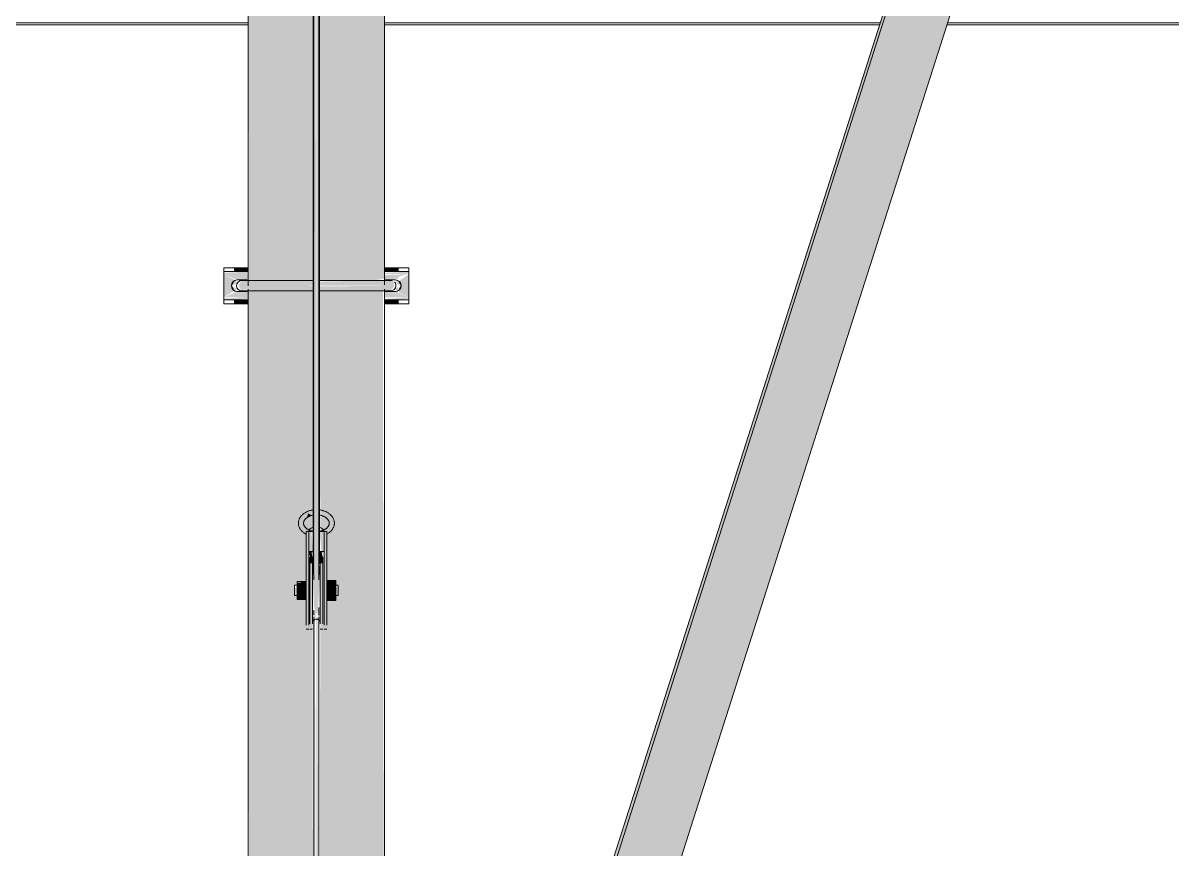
# Model space of a CAD drawing. Header units: inches. Extents: x 21380 to 98133, y -290 to 853.
# Drawn here: x 35903.7 to 35959.6, y 197.6 to 237.8 of the extents above; entities that cross this region are included whole.
import ezdxf

# ---------------------------------------------------------------- set-up
doc = ezdxf.new("R2010")
doc.units = ezdxf.units.IN
doc.header["$MEASUREMENT"] = 0
doc.layers.add('Q-SPCQ', color=91, linetype='Continuous', lineweight=9)
doc.layers.add('S-BEAM', color=12, linetype='Continuous', lineweight=9)

# ---------------------------------------------------------------- blocks, each defined once
blk = doc.blocks.new('Basketball_Backstop-Performance_Sports_Systems-3103-Ceiling_Hung - 27_-0_ to 27_-11 7_8_-652462-Building Section - East_West looking South')
at = {"layer": 'Q-SPCQ'}
h = blk.add_hatch(color=256, dxfattribs=at)
h.paths.add_polyline_path([(-25622.294, 157.563), (-25622.294, 160.188), (-25625.39, 160.188), (-25625.374, 157.563), (-25622.389, 157.563)], flags=0)
h.paths.add_polyline_path([(-25622.044, 157.563), (-25618.958, 157.563), (-25618.974, 160.188), (-25622.044, 160.188), (-25622.044, 159.431)], flags=0)
h.paths.add_polyline_path([(-25622.356, 208.884), (-25622.294, 209.122), (-25622.356, 209.061)], flags=0)
h.paths.add_polyline_path([(-25623.323, 224.76), (-25623.656, 224.794), (-25623.479, 224.771)], flags=0)
h.paths.add_polyline_path([(-25625.374, 164.313), (-25622.294, 164.314), (-25622.356, 208.559), (-25622.481, 208.574), (-25622.554, 208.574), (-25622.669, 208.574), (-25622.669, 209.746), (-25623.106, 209.746), (-25623.106, 209.942), (-25623.231, 210.006), (-25623.231, 210.425), (-25623.106, 210.425), (-25623.031, 210.621), (-25622.669, 210.621), (-25622.669, 211.694), (-25622.544, 211.694), (-25622.554, 211.919), (-25622.669, 211.919), (-25622.669, 213.056), (-25622.356, 213.14), (-25622.325, 224.751), (-25625.486, 224.751), (-25625.407, 164.313), (-25625.39, 164.313)], flags=0)
h.paths.add_polyline_path([(-25622.044, 164.313), (-25618.861, 164.314), (-25618.936, 224.792), (-25619.937, 224.75), (-25622.013, 224.75), (-25621.981, 213.056), (-25621.669, 213.056), (-25621.669, 211.919), (-25621.794, 211.919), (-25621.794, 211.694), (-25621.669, 211.641), (-25621.669, 210.671), (-25621.231, 210.671), (-25621.231, 210.425), (-25621.106, 210.36), (-25621.106, 209.942), (-25621.231, 209.942), (-25621.317, 209.695), (-25621.669, 209.641), (-25621.669, 208.574), (-25621.794, 208.574), (-25621.856, 208.559), (-25621.981, 208.559), (-25622.044, 164.314)], flags=0)
h.paths.add_polyline_path([(-25622.356, 210.933), (-25622.325, 210.944), (-25622.356, 210.944)], flags=0)
h.paths.add_polyline_path([(-25622.013, 211.459), (-25621.981, 211.509), (-25622.013, 211.482)], flags=0)
h.paths.add_polyline_path([(-25622.611, 213.766), (-25622.579, 213.933), (-25622.39, 213.831)], flags=0)
h.paths.add_polyline_path([(-25621.025, 225.241), (-25620.869, 225.204), (-25620.869, 225.231)], flags=0)
h.paths.add_polyline_path([(-25619.801, 225.187), (-25618.861, 225.346), (-25618.861, 281.375), (-25621.231, 281.295), (-25621.231, 281.179), (-25621.106, 281.114), (-25621.106, 280.696), (-25621.231, 280.696), (-25621.317, 280.45), (-25621.669, 280.45), (-25621.669, 279.238), (-25621.231, 279.238), (-25621.231, 278.991), (-25621.106, 278.927), (-25621.106, 278.509), (-25621.231, 278.509), (-25621.317, 278.262), (-25621.669, 278.208), (-25621.669, 277.141), (-25621.794, 277.141), (-25621.856, 277.126), (-25621.981, 277.126), (-25622.013, 225.249), (-25619.832, 225.195)], flags=0)
h.paths.add_polyline_path([(-25622.356, 277.451), (-25622.325, 277.628), (-25622.356, 277.628)], flags=0)
h.paths.add_polyline_path([(-25623.656, 225.189), (-25622.325, 225.25), (-25622.356, 277.126), (-25622.481, 277.141), (-25622.554, 277.141), (-25622.669, 277.141), (-25622.669, 278.312), (-25623.106, 278.312), (-25623.106, 278.509), (-25623.231, 278.573), (-25623.231, 278.991), (-25623.106, 278.991), (-25623.02, 279.187), (-25622.669, 279.187), (-25622.669, 280.432), (-25623.106, 280.432), (-25623.106, 280.696), (-25623.231, 280.761), (-25623.231, 281.179), (-25623.106, 281.19), (-25623.106, 281.375), (-25625.486, 281.375), (-25625.448, 225.231), (-25624.853, 225.234), (-25623.559, 225.204)], flags=0)
h.paths.add_polyline_path([(-25622.544, 278.991), (-25622.481, 279.055), (-25622.544, 278.993)], flags=0)
h.paths.add_polyline_path([(-25621.856, 278.991), (-25621.794, 279.055), (-25621.856, 279.055)], flags=0)
h.paths.add_polyline_path([(-25622.356, 279.5), (-25622.32, 279.579), (-25622.356, 279.511)], flags=0)
h.paths.add_polyline_path([(-25622.018, 280.022), (-25621.981, 280.076), (-25622.018, 280.049)], flags=0)
h = blk.add_hatch(color=256, dxfattribs=at)
h.paths.add_polyline_path([(-25618.168, 157.563), (-25617.075, 157.563), (-25616.238, 160.188), (-25618.958, 160.188), (-25618.958, 157.563)], flags=0)
h.paths.add_polyline_path([(-25618.06, 164.313), (-25614.922, 164.314), (-25577.736, 280.918), (-25579.159, 281.375), (-25580.727, 281.375), (-25618.06, 164.314)], flags=0)
for points in [[(-25618.06, 164.313), (-25580.727, 281.375), (-25580.861, 281.375), (-25618.168, 164.313)], [(-25626.174, 225.687), (-25625.486, 225.687), (-25625.486, 225.875), (-25626.174, 225.875)], [(-25618.174, 225.687), (-25618.174, 225.875), (-25618.861, 225.875), (-25618.861, 225.687)], [(-25626.174, 224.125), (-25625.486, 224.125), (-25625.486, 224.312), (-25626.174, 224.312)], [(-25618.174, 224.125), (-25618.174, 224.312), (-25618.861, 224.312), (-25618.861, 224.125)], [(-25622.611, 213.766), (-25622.39, 213.831), (-25622.579, 213.933)], [(-25622.669, 211.919), (-25622.544, 211.919), (-25622.554, 213.056), (-25622.669, 213.056)], [(-25622.356, 213.056), (-25622.325, 213.14), (-25622.356, 213.14)], [(-25621.794, 211.919), (-25621.669, 211.919), (-25621.669, 213.056), (-25621.794, 213.056)], [(-25622.544, 208.574), (-25622.554, 211.694), (-25622.669, 211.694), (-25622.669, 208.574), (-25622.554, 208.574)], [(-25622.356, 211.509), (-25622.356, 211.807), (-25622.481, 211.807), (-25622.481, 211.509)], [(-25622.481, 208.559), (-25622.356, 208.559), (-25622.356, 211.509), (-25622.481, 211.509), (-25622.481, 208.857)], [(-25622.044, 211.435), (-25622.013, 211.482), (-25622.044, 211.482)], [(-25621.856, 211.509), (-25621.856, 211.807), (-25621.981, 211.807), (-25621.981, 211.509)], [(-25621.981, 208.559), (-25621.856, 208.559), (-25621.856, 211.509), (-25621.981, 211.509), (-25621.981, 208.857)], [(-25621.794, 208.574), (-25621.669, 208.574), (-25621.669, 211.694), (-25621.794, 211.694), (-25621.794, 208.857)], [(-25622.325, 210.936), (-25622.294, 210.944), (-25622.325, 210.944)], [(-25622.669, 210.183), (-25622.687, 210.621), (-25623.106, 210.554), (-25623.106, 210.183)], [(-25622.669, 209.746), (-25622.693, 210.183), (-25623.106, 210.183), (-25623.106, 209.746)], [(-25621.458, 210.314), (-25621.231, 210.314), (-25621.231, 210.671), (-25621.669, 210.671), (-25621.669, 210.314)], [(-25621.669, 209.826), (-25621.231, 209.826), (-25621.231, 210.314), (-25621.669, 210.314), (-25621.669, 210.088)], [(-25621.458, 209.695), (-25621.231, 209.695), (-25621.231, 209.826), (-25621.669, 209.826), (-25621.669, 209.695)], [(-25622.169, 145.856), (-25622.061, 145.965), (-25622.044, 146.074), (-25622.106, 208.891), (-25622.169, 208.884), (-25622.169, 149.666)]]:
    blk.add_hatch(color=256, dxfattribs=at).paths.add_polyline_path(points, flags=0)
h = blk.add_hatch(color=256, dxfattribs=at)
h.paths.add_polyline_path([(-25622.169, 210.929), (-25622.257, 279.574), (-25622.294, 279.489), (-25622.229, 210.944), (-25622.169, 210.929)], flags=0)
h.paths.add_polyline_path([(-25622.294, 279.643), (-25622.169, 279.952), (-25622.233, 280.288), (-25622.294, 280.276), (-25622.294, 279.749)], flags=0)
h = blk.add_hatch(color=256, dxfattribs=at)
h.paths.add_polyline_path([(-25622.169, 210.929), (-25622.044, 210.944), (-25622.107, 279.596), (-25622.169, 279.649), (-25622.169, 213.14)], flags=0)
h.paths.add_polyline_path([(-25622.044, 279.643), (-25622.107, 280.078), (-25622.169, 280.19), (-25622.081, 279.735), (-25622.044, 279.643)], flags=0)
h = blk.add_hatch(color=256, dxfattribs=at)
h.paths.add_polyline_path([(-25625.58, 225.562), (-25625.486, 225.628), (-25625.486, 225.687), (-25626.674, 225.625), (-25626.674, 225.562), (-25626.09, 225.562)], flags=0)
h.paths.add_polyline_path([(-25617.674, 225.562), (-25617.674, 225.687), (-25618.861, 225.621), (-25618.861, 225.562), (-25618.049, 225.562)], flags=0)
h = blk.add_hatch(color=256, dxfattribs=at)
h.paths.add_polyline_path([(-25626.674, 224.437), (-25625.486, 224.437), (-25625.507, 224.728)], flags=0)
h.paths.add_polyline_path([(-25626.674, 224.437), (-25625.58, 224.719), (-25626.018, 224.719)], flags=0)
h.paths.add_polyline_path([(-25626.674, 224.437), (-25626.158, 224.756), (-25626.289, 224.927), (-25626.261, 225.141), (-25626.09, 225.272), (-25626.674, 225.562)], flags=0)
h.paths.add_polyline_path([(-25617.674, 225.562), (-25618.861, 225.518), (-25618.84, 225.272), (-25618.168, 225.439)], flags=0)
h.paths.add_polyline_path([(-25617.674, 224.437), (-25617.674, 225.562), (-25618.168, 225.227), (-25618.059, 225.073), (-25618.087, 224.859), (-25618.168, 224.684)], flags=0)
h.paths.add_polyline_path([(-25617.674, 224.437), (-25618.33, 224.719), (-25618.768, 224.719), (-25618.168, 224.564)], flags=0)
h.paths.add_polyline_path([(-25618.861, 224.437), (-25617.674, 224.437), (-25618.861, 224.728), (-25618.861, 224.482)], flags=0)
h.paths.add_polyline_path([(-25626.674, 225.562), (-25626.018, 225.281), (-25625.58, 225.281)], flags=0)
h.paths.add_polyline_path([(-25625.486, 225.263), (-25625.486, 225.562), (-25626.674, 225.562), (-25625.507, 225.272)], flags=0)
h.paths.add_polyline_path([(-25618.768, 225.281), (-25618.168, 225.351), (-25618.168, 225.436), (-25618.515, 225.346)], flags=0)
h = blk.add_hatch(color=256, dxfattribs=at)
h.paths.add_polyline_path([(-25618.358, 224.608), (-25618.369, 224.616), (-25618.644, 224.679)], flags=0)
h.paths.add_polyline_path([(-25626.117, 224.676), (-25626.032, 224.728), (-25626.09, 224.907), (-25626.261, 224.926), (-25626.135, 224.706)], flags=0)
h.paths.add_polyline_path([(-25618.231, 224.676), (-25618.168, 224.946), (-25618.332, 224.875), (-25618.257, 224.688)], flags=0)
h.paths.add_polyline_path([(-25625.564, 224.714), (-25625.507, 224.805), (-25625.565, 224.728)], flags=0)
h.paths.add_polyline_path([(-25618.049, 225.002), (-25618.159, 225.199), (-25618.257, 225.312), (-25618.315, 225.272), (-25618.257, 225.093), (-25618.059, 225.006)], flags=0)
h.paths.add_polyline_path([(-25626.299, 225.002), (-25626.015, 225.125), (-25626.117, 225.324), (-25626.297, 225.012)], flags=0)
h.paths.add_polyline_path([(-25625.711, 225.315), (-25625.704, 225.321), (-25625.979, 225.384)], flags=0)
h = blk.add_hatch(color=256, dxfattribs=at)
h.paths.add_polyline_path([(-25622.554, 225), (-25622.325, 225.046), (-25622.325, 225.242), (-25623.656, 225.243), (-25625.821, 225.231), (-25625.963, 225), (-25622.847, 225)], flags=0)
h.paths.add_polyline_path([(-25622.013, 225), (-25618.385, 225), (-25618.424, 225.217), (-25619.188, 225.248), (-25620.001, 225.239), (-25622.013, 225.2), (-25622.013, 225.035)], flags=0)
h = blk.add_hatch(color=256, dxfattribs=at)
h.paths.add_polyline_path([(-25624.364, 224.75), (-25622.325, 224.758), (-25622.325, 225), (-25625.963, 225), (-25625.814, 224.77), (-25625.603, 224.817), (-25625.094, 224.751), (-25624.401, 224.75)], flags=0)
h.paths.add_polyline_path([(-25619.984, 224.75), (-25618.534, 224.77), (-25618.385, 225), (-25622.013, 224.964), (-25622.013, 224.759), (-25621.025, 224.76), (-25620.361, 224.754)], flags=0)
h = blk.add_hatch(color=256, dxfattribs=at)
h.paths.add_polyline_path([(-25618.174, 224.312), (-25617.674, 224.375), (-25617.674, 224.437), (-25618.861, 224.353), (-25618.861, 224.312)], flags=0)
h.paths.add_polyline_path([(-25626.174, 224.312), (-25625.486, 224.375), (-25625.507, 224.437), (-25626.674, 224.375), (-25626.674, 224.312)], flags=0)
h = blk.add_hatch(color=256, dxfattribs=at)
h.paths.add_polyline_path([(-25622.503, 212.083), (-25622.325, 212.083), (-25622.41, 213.056), (-25622.544, 213.056), (-25622.544, 212.083)], flags=0)
h.paths.add_polyline_path([(-25621.794, 212.083), (-25621.794, 213.056), (-25622.014, 213.056), (-25621.926, 212.083), (-25621.834, 212.083)], flags=0)
h = blk.add_hatch(color=256, dxfattribs=at)
h.paths.add_polyline_path([(-25622.356, 211.641), (-25622.325, 211.641), (-25622.411, 212.083), (-25622.544, 212.061), (-25622.481, 211.807), (-25622.356, 211.807)], flags=0)
h.paths.add_polyline_path([(-25622.013, 211.641), (-25621.981, 211.641), (-25621.954, 211.807), (-25621.856, 211.807), (-25621.926, 212.083), (-25622.013, 212.083), (-25622.013, 211.807)], flags=0)
h = blk.add_hatch(color=256, dxfattribs=at)
h.paths.add_polyline_path([(-25622.356, 208.884), (-25622.169, 208.894), (-25622.258, 209.061)], flags=0)
h.paths.add_polyline_path([(-25621.981, 208.884), (-25622.108, 209.061), (-25622.079, 208.889), (-25622.05, 208.888)], flags=0)
h.paths.add_polyline_path([(-25622.258, 209.061), (-25622.105, 209.069), (-25621.981, 210.933), (-25622.356, 210.933), (-25622.282, 209.246), (-25622.233, 209.328), (-25622.257, 209.069)], flags=0)
h = blk.add_hatch(color=256, dxfattribs=at)
h.paths.add_polyline_path([(-25622.544, 209.942), (-25622.481, 210.006), (-25622.544, 209.958)], flags=0)
h.paths.add_polyline_path([(-25621.106, 209.942), (-25621.106, 210.36), (-25621.231, 210.308), (-25621.231, 209.942)], flags=0)
h.paths.add_polyline_path([(-25623.106, 209.942), (-25623.106, 210.36), (-25623.231, 210.308), (-25623.231, 209.942)], flags=0)
h = blk.add_hatch(color=256, dxfattribs=at)
h.paths.add_polyline_path([(-25622.169, 208.894), (-25622.233, 209.062), (-25622.231, 209.011), (-25622.169, 208.895)], flags=0)
h.paths.add_polyline_path([(-25622.169, 145.856), (-25622.233, 208.891), (-25622.294, 208.884), (-25622.227, 145.882), (-25622.197, 145.862)], flags=0)
for p, q in [((-25625.486, 281.375), (-25625.486, 224.989)), ((-25618.861, 225.045), (-25618.861, 281.375)), ((-25580.861, 281.375), (-25618.194, 164.314)), ((-25618.06, 164.314), (-25580.727, 281.375)), ((-25614.922, 164.314), (-25577.736, 280.918)), ((-25622.294, 279.542), (-25622.294, 210.698)), ((-25622.044, 210.698), (-25622.044, 279.542)), ((-25622.325, 277.835), (-25622.325, 210.936)), ((-25622.013, 211.459), (-25622.013, 277.965)), ((-25626.674, 225.875), (-25626.674, 225.687)), ((-25626.674, 225.875), (-25626.674, 225.719)), ((-25626.674, 225.875), (-25626.174, 225.875)), ((-25626.174, 225.875), (-25625.486, 225.875)), ((-25618.861, 225.875), (-25618.174, 225.875)), ((-25618.174, 225.875), (-25617.674, 225.875)), ((-25617.674, 225.687), (-25617.674, 225.875)), ((-25617.674, 225.719), (-25617.674, 225.875)), ((-25626.674, 225.562), (-25626.674, 225.687)), ((-25626.174, 225.687), (-25626.674, 225.687)), ((-25626.674, 224.437), (-25626.674, 225.562)), ((-25625.486, 225.687), (-25626.174, 225.687)), ((-25626.018, 225.281), (-25625.58, 225.281)), ((-25618.174, 225.687), (-25618.861, 225.687)), ((-25618.768, 225.281), (-25618.33, 225.281)), ((-25617.674, 225.687), (-25618.174, 225.687)), ((-25617.674, 225.687), (-25617.674, 225.562)), ((-25617.674, 225.562), (-25617.674, 224.437)), ((-25626.162, 225.246), (-25626.302, 225.004)), ((-25626.302, 224.996), (-25626.162, 224.754)), ((-25625.58, 224.719), (-25626.018, 224.719)), ((-25625.486, 224.839), (-25625.486, 164.314)), ((-25618.861, 164.314), (-25618.861, 224.839)), ((-25618.33, 224.719), (-25618.768, 224.719)), ((-25618.046, 225.004), (-25618.168, 225.214)), ((-25618.168, 224.786), (-25618.046, 224.996)), ((-25626.674, 224.312), (-25626.674, 224.437)), ((-25626.674, 224.312), (-25626.674, 224.125)), ((-25626.674, 224.312), (-25626.174, 224.312)), ((-25626.674, 224.281), (-25626.674, 224.125)), ((-25626.174, 224.312), (-25625.486, 224.312)), ((-25618.861, 224.312), (-25618.174, 224.312)), ((-25618.174, 224.312), (-25617.674, 224.312)), ((-25617.674, 224.437), (-25617.674, 224.312)), ((-25617.674, 224.125), (-25617.674, 224.312)), ((-25617.674, 224.125), (-25617.674, 224.281)), ((-25626.174, 224.125), (-25626.674, 224.125)), ((-25625.486, 224.125), (-25626.174, 224.125)), ((-25618.174, 224.125), (-25618.861, 224.125)), ((-25617.674, 224.125), (-25618.174, 224.125)), ((-25622.669, 211.919), (-25622.669, 213.056)), ((-25622.669, 213.056), (-25622.544, 213.056)), ((-25622.544, 213.056), (-25622.303, 213.056)), ((-25622.544, 213.056), (-25622.544, 211.919)), ((-25622.06, 213.056), (-25621.794, 213.056)), ((-25621.794, 211.919), (-25621.794, 213.056)), ((-25621.794, 213.056), (-25621.669, 213.056)), ((-25621.669, 213.056), (-25621.669, 211.919)), ((-25622.669, 208.491), (-25622.669, 211.919)), ((-25622.303, 212.083), (-25622.544, 212.083)), ((-25622.544, 211.919), (-25622.544, 211.694)), ((-25622.544, 211.919), (-25622.544, 208.491)), ((-25622.356, 212.058), (-25622.481, 212.058)), ((-25621.794, 212.083), (-25622.034, 212.083)), ((-25621.856, 212.058), (-25621.981, 212.058)), ((-25621.794, 208.491), (-25621.794, 211.919)), ((-25621.794, 211.919), (-25621.794, 211.694)), ((-25621.669, 211.919), (-25621.669, 208.491)), ((-25622.481, 211.509), (-25622.481, 211.807)), ((-25622.481, 208.559), (-25622.481, 211.509)), ((-25622.356, 211.807), (-25622.356, 211.509)), ((-25622.356, 211.509), (-25622.356, 208.559)), ((-25622.013, 210.936), (-25622.013, 211.368)), ((-25621.981, 211.509), (-25621.981, 211.807)), ((-25621.981, 208.559), (-25621.981, 211.509)), ((-25621.856, 211.807), (-25621.856, 211.509)), ((-25621.856, 211.509), (-25621.856, 208.559)), ((-25622.669, 210.433), (-25623.231, 210.433)), ((-25623.231, 210.36), (-25623.231, 210.425)), ((-25623.231, 209.942), (-25623.231, 210.36)), ((-25623.106, 210.183), (-25623.106, 210.621)), ((-25623.106, 210.621), (-25622.669, 210.621)), ((-25623.106, 209.746), (-25623.106, 210.183)), ((-25622.669, 210.183), (-25623.106, 210.183)), ((-25621.669, 210.671), (-25621.231, 210.671)), ((-25621.106, 210.433), (-25621.669, 210.433)), ((-25621.669, 210.314), (-25621.231, 210.314)), ((-25621.231, 210.671), (-25621.231, 210.314)), ((-25621.231, 210.314), (-25621.231, 209.826)), ((-25621.106, 210.425), (-25621.106, 210.36)), ((-25621.106, 210.36), (-25621.106, 209.942)), ((-25623.231, 209.933), (-25622.669, 209.933)), ((-25623.106, 209.746), (-25622.669, 209.746)), ((-25621.669, 209.933), (-25621.106, 209.933)), ((-25621.231, 209.826), (-25621.669, 209.826)), ((-25621.669, 209.695), (-25621.231, 209.695)), ((-25621.231, 209.826), (-25621.231, 209.695)), ((-25622.294, 209.226), (-25622.294, 208.997)), ((-25622.044, 208.977), (-25622.044, 209.362)), ((-25622.294, 208.887), (-25622.294, 145.456)), ((-25622.044, 145.456), (-25622.044, 208.887)), ((-25622.669, 208.308), (-25622.544, 208.308)), ((-25622.481, 208.308), (-25622.356, 208.308)), ((-25621.981, 208.308), (-25621.856, 208.308)), ((-25621.794, 208.308), (-25621.669, 208.308))]:
    blk.add_line(p, q, dxfattribs=at)
at = {"layer": 'Q-SPCQ', "flags": 128}
for points in [[(-25622.299, 225.25), (-25622.425, 225.25), (-25622.569, 225.25), (-25622.713, 225.25), (-25622.856, 225.25), (-25622.998, 225.25), (-25623.138, 225.25), (-25623.277, 225.25), (-25623.414, 225.25), (-25623.549, 225.25), (-25623.682, 225.25), (-25623.813, 225.25), (-25623.941, 225.25), (-25624.066, 225.25), (-25624.188, 225.25), (-25624.307, 225.25), (-25624.423, 225.25), (-25624.535, 225.25), (-25624.643, 225.25), (-25624.747, 225.25), (-25624.847, 225.25), (-25624.943, 225.25), (-25625.034, 225.25), (-25625.121, 225.25), (-25625.203, 225.25), (-25625.28, 225.25), (-25625.352, 225.25), (-25625.42, 225.25), (-25625.482, 225.25), (-25625.538, 225.25), (-25625.589, 225.25), (-25625.635, 225.25), (-25625.676, 225.25), (-25625.71, 225.25), (-25625.739, 225.25), (-25625.763, 225.25), (-25625.78, 225.25), (-25625.792, 225.25), (-25625.798, 225.25), (-25625.799, 225.25)], [(-25625.799, 224.75), (-25625.796, 224.75), (-25625.787, 224.75), (-25625.773, 224.75), (-25625.753, 224.75), (-25625.727, 224.75), (-25625.695, 224.75), (-25625.658, 224.75), (-25625.615, 224.75), (-25625.567, 224.75), (-25625.513, 224.75), (-25625.454, 224.75), (-25625.389, 224.75), (-25625.32, 224.75), (-25625.245, 224.75), (-25625.166, 224.75), (-25625.082, 224.75), (-25624.993, 224.75), (-25624.899, 224.75), (-25624.801, 224.75), (-25624.699, 224.75), (-25624.593, 224.75), (-25624.484, 224.75), (-25624.37, 224.75), (-25624.253, 224.75), (-25624.133, 224.75), (-25624.009, 224.75), (-25623.882, 224.75), (-25623.753, 224.75), (-25623.622, 224.75), (-25623.487, 224.75), (-25623.351, 224.75), (-25623.213, 224.75), (-25623.074, 224.75), (-25622.932, 224.75), (-25622.79, 224.75), (-25622.647, 224.75), (-25622.503, 224.75), (-25622.358, 224.75)], [(-25622.039, 224.75), (-25621.923, 224.75), (-25621.779, 224.75), (-25621.635, 224.75), (-25621.492, 224.75), (-25621.35, 224.75), (-25621.21, 224.75), (-25621.071, 224.75), (-25620.934, 224.75), (-25620.798, 224.75), (-25620.665, 224.75), (-25620.535, 224.75), (-25620.407, 224.75), (-25620.282, 224.75), (-25620.16, 224.75), (-25620.041, 224.75), (-25619.925, 224.75), (-25619.813, 224.75), (-25619.705, 224.75), (-25619.601, 224.75), (-25619.501, 224.75), (-25619.405, 224.75), (-25619.314, 224.75), (-25619.227, 224.75), (-25619.145, 224.75), (-25619.068, 224.75), (-25618.995, 224.75), (-25618.928, 224.75), (-25618.866, 224.75), (-25618.81, 224.75), (-25618.758, 224.75), (-25618.713, 224.75), (-25618.672, 224.75), (-25618.638, 224.75), (-25618.609, 224.75), (-25618.585, 224.75), (-25618.568, 224.75), (-25618.556, 224.75), (-25618.55, 224.75), (-25618.549, 224.75)], [(-25618.549, 225.25), (-25618.552, 225.25), (-25618.561, 225.25), (-25618.575, 225.25), (-25618.595, 225.25), (-25618.621, 225.25), (-25618.653, 225.25), (-25618.69, 225.25), (-25618.733, 225.25), (-25618.781, 225.25), (-25618.835, 225.25), (-25618.894, 225.25), (-25618.959, 225.25), (-25619.028, 225.25), (-25619.103, 225.25), (-25619.182, 225.25), (-25619.266, 225.25), (-25619.355, 225.25), (-25619.449, 225.25), (-25619.546, 225.25), (-25619.648, 225.25), (-25619.754, 225.25), (-25619.864, 225.25), (-25619.978, 225.25), (-25620.095, 225.25), (-25620.215, 225.25), (-25620.339, 225.25), (-25620.465, 225.25), (-25620.595, 225.25), (-25620.726, 225.25), (-25620.86, 225.25), (-25620.997, 225.25), (-25621.135, 225.25), (-25621.274, 225.25), (-25621.415, 225.25), (-25621.558, 225.25), (-25621.701, 225.25), (-25621.845, 225.25), (-25621.99, 225.25)], [(-25622.327, 214.098), (-25622.36, 214.093), (-25622.392, 214.087), (-25622.425, 214.081), (-25622.457, 214.073), (-25622.488, 214.064), (-25622.519, 214.055), (-25622.55, 214.044), (-25622.58, 214.033), (-25622.61, 214.02), (-25622.639, 214.007), (-25622.667, 213.993), (-25622.695, 213.978), (-25622.722, 213.963), (-25622.748, 213.946), (-25622.774, 213.929), (-25622.798, 213.911), (-25622.822, 213.892), (-25622.845, 213.872), (-25622.866, 213.851), (-25622.887, 213.83), (-25622.907, 213.808), (-25622.925, 213.785), (-25622.943, 213.762), (-25622.959, 213.737), (-25622.974, 213.713), (-25622.987, 213.687), (-25622.999, 213.661), (-25623.01, 213.635), (-25623.02, 213.608), (-25623.027, 213.581), (-25623.034, 213.553), (-25623.039, 213.525), (-25623.042, 213.497), (-25623.044, 213.469), (-25623.044, 213.453)], [(-25621.294, 213.453), (-25621.295, 213.482), (-25621.297, 213.51), (-25621.301, 213.538), (-25621.307, 213.566), (-25621.314, 213.593), (-25621.322, 213.62), (-25621.332, 213.647), (-25621.344, 213.673), (-25621.357, 213.699), (-25621.371, 213.724), (-25621.386, 213.749), (-25621.403, 213.772), (-25621.421, 213.796), (-25621.44, 213.818), (-25621.46, 213.84), (-25621.481, 213.861), (-25621.503, 213.881), (-25621.526, 213.9), (-25621.551, 213.919), (-25621.575, 213.937), (-25621.601, 213.954), (-25621.628, 213.97), (-25621.655, 213.985), (-25621.683, 214), (-25621.712, 214.014), (-25621.741, 214.026), (-25621.771, 214.038), (-25621.802, 214.049), (-25621.832, 214.059), (-25621.864, 214.068), (-25621.896, 214.076), (-25621.928, 214.084), (-25621.96, 214.09), (-25621.993, 214.096), (-25622.026, 214.1)], [(-25622.794, 213.453), (-25622.793, 213.468), (-25622.792, 213.482), (-25622.79, 213.496), (-25622.787, 213.51), (-25622.784, 213.524), (-25622.779, 213.539), (-25622.774, 213.553), (-25622.768, 213.567), (-25622.76, 213.582), (-25622.752, 213.596), (-25622.743, 213.61), (-25622.733, 213.624), (-25622.723, 213.638), (-25622.711, 213.652), (-25622.698, 213.666), (-25622.684, 213.68), (-25622.67, 213.693), (-25622.654, 213.706), (-25622.638, 213.718), (-25622.621, 213.731), (-25622.602, 213.743), (-25622.584, 213.754), (-25622.564, 213.765), (-25622.543, 213.776), (-25622.522, 213.786), (-25622.501, 213.795), (-25622.478, 213.804), (-25622.455, 213.813), (-25622.432, 213.82), (-25622.407, 213.827), (-25622.383, 213.834), (-25622.358, 213.839), (-25622.333, 213.844)], [(-25622.019, 213.847), (-25621.993, 213.842), (-25621.968, 213.837), (-25621.943, 213.831), (-25621.919, 213.824), (-25621.895, 213.817), (-25621.872, 213.809), (-25621.849, 213.8), (-25621.827, 213.791), (-25621.805, 213.781), (-25621.785, 213.771), (-25621.765, 213.76), (-25621.745, 213.749), (-25621.727, 213.737), (-25621.709, 213.725), (-25621.692, 213.713), (-25621.676, 213.7), (-25621.661, 213.687), (-25621.647, 213.673), (-25621.634, 213.66), (-25621.621, 213.646), (-25621.61, 213.632), (-25621.6, 213.618), (-25621.59, 213.603), (-25621.581, 213.589), (-25621.574, 213.575), (-25621.567, 213.561), (-25621.561, 213.546), (-25621.556, 213.532), (-25621.552, 213.518), (-25621.549, 213.504), (-25621.546, 213.489), (-25621.545, 213.475), (-25621.544, 213.461), (-25621.544, 213.453)], [(-25623.044, 213.453), (-25623.043, 213.425), (-25623.041, 213.397), (-25623.037, 213.369), (-25623.031, 213.341), (-25623.024, 213.314), (-25623.015, 213.286), (-25623.005, 213.26), (-25622.994, 213.234), (-25622.981, 213.208), (-25622.967, 213.183), (-25622.951, 213.158), (-25622.935, 213.134), (-25622.917, 213.111), (-25622.898, 213.089), (-25622.878, 213.067), (-25622.856, 213.046), (-25622.834, 213.026), (-25622.811, 213.006), (-25622.787, 212.988), (-25622.762, 212.97), (-25622.736, 212.953), (-25622.71, 212.937), (-25622.682, 212.921)], [(-25622.319, 213.06), (-25622.344, 213.065), (-25622.369, 213.07), (-25622.394, 213.076), (-25622.419, 213.083), (-25622.442, 213.09), (-25622.466, 213.098), (-25622.489, 213.107), (-25622.511, 213.116), (-25622.532, 213.126), (-25622.553, 213.136), (-25622.573, 213.147), (-25622.592, 213.158), (-25622.611, 213.17), (-25622.629, 213.182), (-25622.645, 213.194), (-25622.661, 213.207), (-25622.677, 213.22), (-25622.691, 213.234), (-25622.704, 213.247), (-25622.716, 213.261), (-25622.728, 213.275), (-25622.738, 213.289), (-25622.748, 213.303), (-25622.756, 213.318), (-25622.764, 213.332), (-25622.771, 213.346), (-25622.776, 213.361), (-25622.781, 213.375), (-25622.785, 213.389), (-25622.789, 213.403), (-25622.791, 213.417), (-25622.793, 213.432), (-25622.794, 213.446), (-25622.794, 213.453)], [(-25621.544, 213.453), (-25621.544, 213.439), (-25621.545, 213.425), (-25621.547, 213.411), (-25621.55, 213.397), (-25621.554, 213.383), (-25621.558, 213.368), (-25621.564, 213.354), (-25621.57, 213.34), (-25621.577, 213.325), (-25621.585, 213.311), (-25621.594, 213.297), (-25621.604, 213.283), (-25621.615, 213.269), (-25621.627, 213.255), (-25621.64, 213.241), (-25621.653, 213.227), (-25621.668, 213.214), (-25621.683, 213.201), (-25621.7, 213.188), (-25621.717, 213.176), (-25621.735, 213.164), (-25621.754, 213.153), (-25621.774, 213.142), (-25621.794, 213.131), (-25621.815, 213.121), (-25621.837, 213.112), (-25621.859, 213.103), (-25621.883, 213.094), (-25621.906, 213.087), (-25621.93, 213.08), (-25621.955, 213.073), (-25621.98, 213.068), (-25622.005, 213.063)], [(-25621.67, 212.914), (-25621.643, 212.928), (-25621.616, 212.944), (-25621.589, 212.961), (-25621.564, 212.978), (-25621.539, 212.996), (-25621.516, 213.015), (-25621.493, 213.035), (-25621.471, 213.056), (-25621.451, 213.077), (-25621.431, 213.099), (-25621.412, 213.122), (-25621.395, 213.145), (-25621.379, 213.169), (-25621.364, 213.194), (-25621.35, 213.22), (-25621.338, 213.246), (-25621.327, 213.272), (-25621.318, 213.299), (-25621.31, 213.326), (-25621.304, 213.354), (-25621.299, 213.382), (-25621.296, 213.41), (-25621.294, 213.438), (-25621.294, 213.453)], [(-25622.356, 211.683), (-25622.352, 211.676), (-25622.346, 211.668), (-25622.341, 211.661), (-25622.336, 211.655), (-25622.33, 211.648), (-25622.324, 211.642), (-25622.317, 211.636), (-25622.311, 211.63), (-25622.304, 211.624), (-25622.297, 211.619)], [(-25622.041, 211.619), (-25622.034, 211.624), (-25622.027, 211.63), (-25622.02, 211.636), (-25622.014, 211.642), (-25622.008, 211.648), (-25622.002, 211.655), (-25621.996, 211.662), (-25621.991, 211.669), (-25621.986, 211.676), (-25621.981, 211.683)], [(-25621.981, 208.683), (-25621.986, 208.69), (-25621.991, 208.698), (-25621.996, 208.705), (-25622.002, 208.711), (-25622.008, 208.718), (-25622.014, 208.724), (-25622.02, 208.73), (-25622.027, 208.736), (-25622.034, 208.742), (-25622.041, 208.747), (-25622.048, 208.752), (-25622.056, 208.757), (-25622.063, 208.761), (-25622.071, 208.765), (-25622.079, 208.769), (-25622.087, 208.772), (-25622.095, 208.775), (-25622.104, 208.778), (-25622.112, 208.781), (-25622.121, 208.783), (-25622.129, 208.784), (-25622.138, 208.786), (-25622.147, 208.787), (-25622.156, 208.788), (-25622.164, 208.788), (-25622.173, 208.788), (-25622.182, 208.788), (-25622.191, 208.787), (-25622.2, 208.786), (-25622.208, 208.784), (-25622.217, 208.783), (-25622.225, 208.78), (-25622.234, 208.778), (-25622.242, 208.775), (-25622.25, 208.772), (-25622.259, 208.769), (-25622.267, 208.765), (-25622.274, 208.761), (-25622.282, 208.757), (-25622.289, 208.752), (-25622.297, 208.747), (-25622.304, 208.742), (-25622.311, 208.736), (-25622.317, 208.73), (-25622.324, 208.724), (-25622.33, 208.718), (-25622.336, 208.711), (-25622.341, 208.705), (-25622.347, 208.698), (-25622.352, 208.69), (-25622.356, 208.683)]]:
    blk.add_lwpolyline(points, dxfattribs=at)
at = {"layer": 'Q-SPCQ'}
for centre, radius, start, end in [((-25626.018, 225), 0.281, 90, 270), ((-25625.58, 225), 0.281, 75, 90), ((-25618.768, 225), 0.281, 90, 105), ((-25618.33, 225), 0.281, 270, 90), ((-25625.799, 225), 0.25, 90, 270), ((-25625.799, 225), 0.25, 270, 285), ((-25625.58, 225), 0.281, 270, 285), ((-25618.768, 225), 0.281, 255, 270), ((-25618.549, 225), 0.25, 90, 105), ((-25618.549, 225), 0.25, 255, 270), ((-25618.549, 225), 0.25, 75, 90), ((-25618.549, 225), 0.25, 270, 45)]:
    blk.add_arc(centre, radius, start, end, dxfattribs=at)
for start_param, end_param in [(2.094395, 2.879793), (0.261799, 1.047198)]:
    blk.add_ellipse((-25622.169, 213.011), major_axis=(0.375, 0), ratio=0.707107, start_param=start_param, end_param=end_param, dxfattribs=at)
blk = doc.blocks.new('Girt_Z - 10_D-V241-Building Section - East_West looking South')
at = {"layer": 'S-BEAM'}
for p, q in [((-25649.582, 237.774), (-25625.486, 237.774)), ((-25649.555, 237.69), (-25625.486, 237.69)), ((-25618.861, 237.774), (-25594.766, 237.774)), ((-25618.861, 237.69), (-25594.793, 237.69)), ((-25591.522, 237.69), (-25406.89, 237.69)), ((-25591.495, 237.774), (-25406.89, 237.774))]:
    blk.add_line(p, q, dxfattribs=at)

msp = doc.modelspace()

# ---------------------------------------------------------------- block references
at = {"layer": 'Q-SPCQ'}
msp.add_blockref('Basketball_Backstop-Performance_Sports_Systems-3103-Ceiling_Hung - 27_-0_ to 27_-11 7_8_-652462-Building Section - East_West looking South', (61540.169, 0), dxfattribs=at)
at = {"layer": 'S-BEAM'}
msp.add_blockref('Girt_Z - 10_D-V241-Building Section - East_West looking South', (61540.169, 0), dxfattribs=at)

doc.saveas('drawing.dxf')
